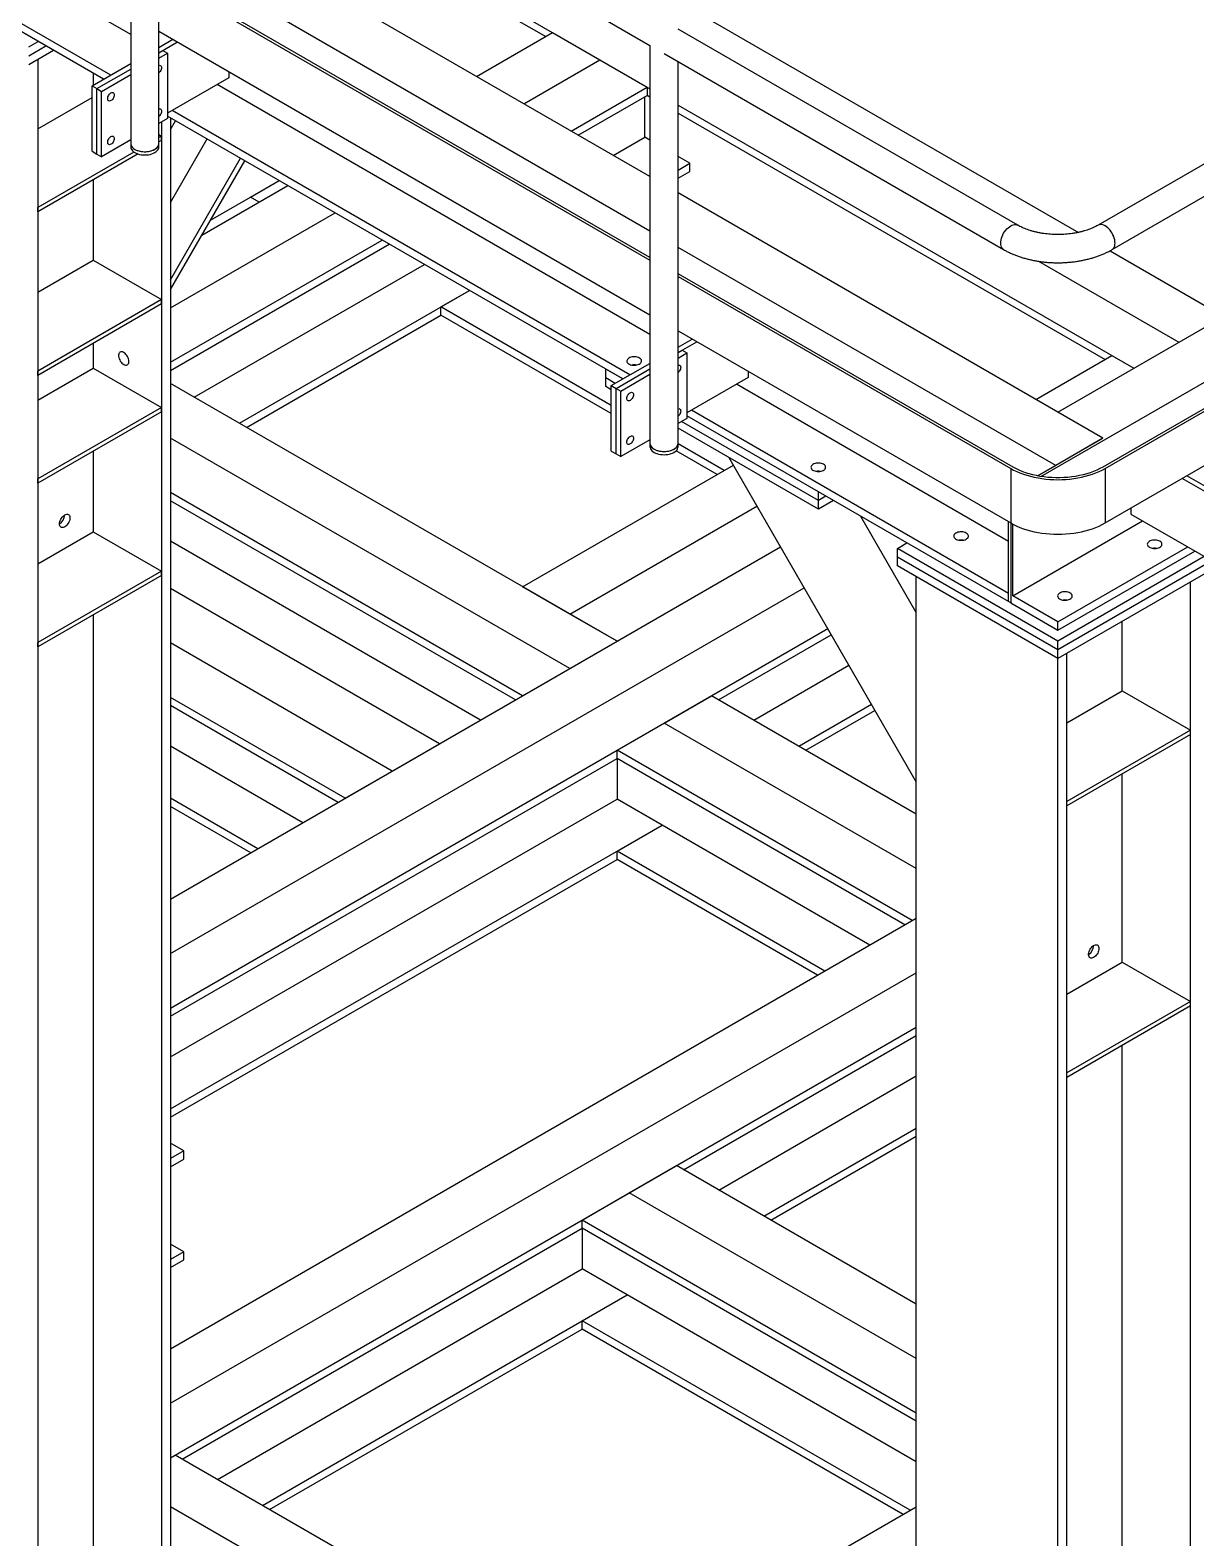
# Model space of a CAD drawing. Header units: millimetres. Extents: x 0 to 16187, y -20471 to 6290.
# Drawn here: x 3406.7 to 3476.6, y 2012.8 to 2103.1 of the extents above; entities that cross this region are included whole.
import ezdxf

# ---------------------------------------------------------------- set-up
doc = ezdxf.new("R2010")
doc.units = ezdxf.units.MM

msp = doc.modelspace()

# ---------------------------------------------------------------- linework, layer by layer
at = {"color": 7, "linetype": 'Continuous', "lineweight": 25}
for p, q in [((3412.75834, 2120.19737), (3412.75834, 2096.35177)), ((3413.60241, 2119.7101), (3443.87104, 2102.2364)), ((3414.44634, 2096.35177), (3414.44634, 2119.22291)), ((3412.75834, 2102.88029), (3386.82734, 2117.84993)), ((3411.13705, 2100.20763), (3383.85761, 2115.95572)), ((3411.56139, 2100.45259), (3384.1262, 2116.29059)), ((3443.87104, 2094.3743), (3414.44634, 2111.36081)), ((3427.32548, 2108.70993), (3437.62976, 2102.7614)), ((3427.53056, 2109.06514), (3443.87104, 2099.63198)), ((3443.87104, 2091.10866), (3414.44634, 2108.09518)), ((3443.87104, 2089.52884), (3414.44634, 2106.51536)), ((3414.44634, 2106.35208), (3443.87104, 2089.36556)), ((3445.55904, 2104.87528), (3469.5447, 2091.02866)), ((3465.90897, 2091.46325), (3445.55904, 2103.21102)), ((3406.65572, 2102.14152), (3407.22141, 2102.46809)), ((3414.44634, 2103.08591), (3443.87104, 2086.0994)), ((3414.44634, 2102.11804), (3415.28463, 2102.60198)), ((3414.44634, 2101.79148), (3415.56747, 2102.4387)), ((3433.48617, 2100.36935), (3438.03995, 2102.9982)), ((3438.03995, 2102.9982), (3440.86838, 2101.36538)), ((3443.87104, 2102.2364), (3443.87104, 2078.39079)), ((3406.65572, 2101.61894), (3407.67403, 2102.20679)), ((3406.65572, 2101.09635), (3408.12665, 2101.9455)), ((3407.19312, 2101.40659), (3407.19312, 1990.22628)), ((3414.44634, 2101.79148), (3414.68747, 2101.93068)), ((3414.44634, 2101.46491), (3414.97031, 2101.7674)), ((3414.68747, 2101.93068), (3414.97031, 2101.7674)), ((3414.97031, 2101.7674), (3414.97031, 2097.848)), ((3436.31459, 2098.73654), (3440.86838, 2101.36538)), ((3440.86838, 2101.36538), (3443.6968, 2099.73257)), ((3444.71511, 2101.74913), (3465.06504, 2090.00136)), ((3410.44483, 2099.80802), (3412.75834, 2101.14358)), ((3410.51653, 2100.56586), (3410.51653, 2099.84941)), ((3410.72767, 2099.64473), (3412.75834, 2100.81702)), ((3411.01051, 2099.48145), (3412.75834, 2100.49045)), ((3418.64726, 2100.66077), (3418.64726, 2100.29722)), ((3445.55904, 2078.39079), (3445.55904, 2101.26193)), ((3410.44483, 2095.88862), (3410.44483, 2099.80802)), ((3410.44483, 2099.80802), (3410.72767, 2099.64473)), ((3410.72767, 2095.72534), (3410.72767, 2099.64473)), ((3410.72767, 2099.64473), (3411.01051, 2099.48145)), ((3418.64726, 2100.29722), (3414.97031, 2098.17456)), ((3443.87104, 2084.91931), (3417.94004, 2099.88895)), ((3439.14302, 2097.10372), (3443.6968, 2099.73257)), ((3443.6968, 2099.73257), (3443.6968, 2099.24264)), ((3407.19312, 2097.24135), (3410.44483, 2099.11852)), ((3411.01051, 2095.56206), (3411.01051, 2099.48145)), ((3439.56735, 2096.85876), (3443.6968, 2099.24264)), ((3443.56104, 2096.73047), (3443.56104, 2099.16427)), ((3443.6968, 2099.25897), (3443.87104, 2099.15839)), ((3445.55904, 2098.65752), (3472.86922, 2082.89169)), ((3414.97031, 2097.848), (3414.44634, 2097.54552)), ((3442.24975, 2082.24665), (3414.97031, 2097.99474)), ((3415.141, 2097.8962), (3415.141, 1994.8145)), ((3415.141, 2097.76771), (3415.19664, 2097.86408)), ((3415.141, 2097.19033), (3415.44666, 2097.71975)), ((3442.67409, 2082.49162), (3415.23889, 2098.32961)), ((3445.55904, 2098.18393), (3471.14662, 2083.41253)), ((3414.44634, 2096.89128), (3414.6036, 2096.80049)), ((3414.6036, 2097.6363), (3414.6036, 1994.50426)), ((3412.75834, 2096.57106), (3411.01051, 2095.56206)), ((3412.75834, 2096.35177), (3412.75834, 2096.1558)), ((3414.6036, 2096.80049), (3414.44634, 2096.70971)), ((3414.6036, 2096.5392), (3414.44634, 2096.44841)), ((3414.44634, 2096.1558), (3414.44634, 2096.35177)), ((3414.6036, 2096.5392), (3414.6036, 2096.80049)), ((3415.141, 2092.82075), (3417.3388, 2096.62744)), ((3441.67531, 2095.64186), (3443.56104, 2096.73047)), ((3443.87104, 2096.55151), (3443.56104, 2096.73047)), ((3478.95867, 2096.21824), (3470.7219, 2091.46325)), ((3412.95059, 2095.84623), (3407.19312, 2092.52252)), ((3413.1984, 2095.72799), (3407.19312, 2092.26122)), ((3410.44483, 2095.88862), (3410.72767, 2095.72534)), ((3410.72767, 2095.72534), (3411.01051, 2095.56206)), ((3415.141, 2088.18318), (3419.34698, 2095.46814)), ((3415.141, 2087.6058), (3419.597, 2095.32381)), ((3446.26219, 2095.17113), (3445.55904, 2095.57705)), ((3445.55904, 2094.76521), (3446.26219, 2095.17113)), ((3446.26219, 2094.6812), (3446.26219, 2095.17113)), ((3410.51653, 2094.17978), (3410.51653, 2089.36142)), ((3419.93519, 2093.1497), (3421.64913, 2094.13914)), ((3445.55904, 2094.27528), (3446.26219, 2094.6812)), ((3471.56583, 2090.00136), (3479.8026, 2094.75635)), ((3417.02288, 2090.8653), (3422.17154, 2093.83756)), ((3471.01658, 2078.70351), (3445.55904, 2093.39983)), ((3407.19312, 2092.26122), (3407.19312, 2092.52252)), ((3417.5452, 2091.76999), (3419.93519, 2093.1497)), ((3420.4576, 2092.84812), (3419.93519, 2093.1497)), ((3415.141, 2086.51329), (3424.99997, 2092.20474)), ((3415.141, 2083.24765), (3427.82839, 2090.57193)), ((3415.141, 2082.75773), (3428.25273, 2090.32696)), ((3468.18815, 2077.07069), (3445.55904, 2090.1342)), ((3471.44171, 2089.93354), (3478.25454, 2086.00057)), ((3407.19312, 2087.44286), (3410.51653, 2089.36142)), ((3410.51653, 2089.36142), (3414.6036, 2087.002)), ((3416.57021, 2081.14899), (3430.36069, 2089.11007)), ((3467.15339, 2089.30025), (3475.56188, 2084.44613)), ((3465.62843, 2076.96857), (3445.55904, 2088.55438)), ((3445.55904, 2088.3911), (3465.48701, 2076.88693)), ((3414.6036, 2087.002), (3407.19312, 2082.72403)), ((3414.6036, 2086.74071), (3414.6036, 2087.002)), ((3419.27136, 2079.58965), (3433.06183, 2087.55073)), ((3431.34789, 2086.56129), (3433.06183, 2087.55073)), ((3414.6036, 2086.74071), (3407.19312, 2082.46273)), ((3419.69569, 2079.34469), (3431.34789, 2086.07136)), ((3441.55752, 2080.66739), (3431.34789, 2086.56129)), ((3431.34789, 2086.07136), (3431.34789, 2086.56129)), ((3441.55752, 2080.17747), (3431.34789, 2086.07136)), ((3468.31543, 2080.26285), (3478.95867, 2086.40705)), ((3445.55904, 2085.12493), (3465.48701, 2073.62076)), ((3410.51653, 2084.38129), (3410.51653, 2082.89442)), ((3445.55904, 2084.15706), (3446.39733, 2084.641)), ((3445.55904, 2083.8305), (3446.68017, 2084.47772)), ((3445.55904, 2083.8305), (3445.80016, 2083.9697)), ((3445.55904, 2083.50394), (3446.08301, 2083.80642)), ((3445.80016, 2083.9697), (3446.08301, 2083.80642)), ((3446.08301, 2083.80642), (3446.08301, 2079.88702)), ((3467.00303, 2081.02048), (3471.55681, 2083.64933)), ((3471.55681, 2083.64933), (3472.86922, 2082.89169)), ((3407.19312, 2080.97586), (3410.51653, 2082.89442)), ((3407.19312, 2082.46273), (3407.19312, 2082.72403)), ((3410.51653, 2082.89442), (3414.6036, 2080.535)), ((3442.24975, 2082.24665), (3441.23324, 2082.83347)), ((3441.23324, 2082.31088), (3441.23324, 2082.83347)), ((3441.55752, 2081.84704), (3443.87104, 2083.1826)), ((3441.84037, 2081.68376), (3443.87104, 2082.85604)), ((3442.12321, 2081.52047), (3443.87104, 2082.52947)), ((3449.75996, 2082.69979), (3449.75996, 2082.33625)), ((3467.29296, 2076.40695), (3478.95867, 2083.14142)), ((3441.89792, 2066.52761), (3415.141, 2081.97406)), ((3441.79713, 2081.98536), (3441.23324, 2082.31088)), ((3441.23324, 2081.7883), (3441.23324, 2082.31088)), ((3441.55752, 2081.6011), (3441.23324, 2081.7883)), ((3441.55752, 2081.84704), (3441.84037, 2081.68376)), ((3441.55752, 2077.92764), (3441.55752, 2081.84704)), ((3441.84037, 2081.68376), (3442.12321, 2081.52047)), ((3441.84037, 2077.76436), (3441.84037, 2081.68376)), ((3442.12321, 2077.60108), (3442.12321, 2081.52047)), ((3449.75996, 2082.33625), (3446.08301, 2080.21358)), ((3465.35973, 2072.51415), (3449.05274, 2081.92798)), ((3478.95867, 2081.5616), (3471.00244, 2076.96857)), ((3471.14386, 2076.88693), (3478.95867, 2081.39832)), ((3414.6036, 2080.535), (3407.19312, 2076.25702)), ((3414.6036, 2080.27371), (3407.19312, 2075.99573)), ((3414.6036, 2080.27371), (3414.6036, 2080.535)), ((3446.08301, 2079.88702), (3445.55904, 2079.58454)), ((3453.96117, 2074.96321), (3445.75748, 2079.6991)), ((3453.96117, 2075.4858), (3446.08301, 2080.03376)), ((3465.35973, 2068.90555), (3446.08301, 2080.03376)), ((3465.35973, 2069.39547), (3446.35159, 2080.36864)), ((3471.01658, 2078.70351), (3468.31543, 2080.26285)), ((3453.96117, 2074.44063), (3445.55904, 2079.29107)), ((3410.51653, 2077.91429), (3410.51653, 2073.09593)), ((3439.0695, 2064.8948), (3415.141, 2078.70842)), ((3441.55752, 2077.92764), (3441.84037, 2077.76436)), ((3443.87104, 2078.61008), (3442.12321, 2077.60108)), ((3443.87104, 2078.39079), (3443.87104, 2078.19482)), ((3447.89327, 2076.51992), (3445.43401, 2077.93962)), ((3445.55904, 2078.19482), (3445.55904, 2078.39079)), ((3448.3176, 2076.76488), (3445.55904, 2078.35737)), ((3467.09841, 2076.4416), (3471.01658, 2078.70351)), ((3471.01658, 2078.70351), (3468.18815, 2077.07069)), ((3471.14386, 2073.62076), (3478.95867, 2078.13215)), ((3436.24107, 2069.79325), (3448.87063, 2077.08414)), ((3441.84037, 2077.76436), (3442.12321, 2077.60108)), ((3459.83015, 2058.10169), (3448.615, 2077.5269)), ((3467.09841, 2076.4416), (3468.18815, 2077.07069)), ((3407.19312, 2075.99573), (3407.19312, 2076.25702)), ((3465.48701, 2076.88693), (3465.48701, 2073.62076)), ((3471.14386, 2076.88693), (3471.14386, 2073.62076)), ((3480.60495, 2073.49461), (3475.76514, 2076.28857)), ((3480.88779, 2073.65789), (3476.04799, 2076.45185)), ((3436.24107, 2063.26198), (3415.141, 2075.44279)), ((3453.96117, 2074.96321), (3453.96117, 2075.4858)), ((3454.41379, 2075.2245), (3453.96117, 2074.96321)), ((3435.81674, 2063.01702), (3415.141, 2074.95287)), ((3439.0695, 2068.16043), (3450.28473, 2074.63485)), ((3454.86641, 2074.96321), (3453.96117, 2074.44063)), ((3453.96117, 2074.44063), (3453.96117, 2074.96321)), ((3472.68535, 2074.51065), (3472.68535, 2074.1471)), ((3459.83015, 2068.2636), (3456.5099, 2074.01444)), ((3465.35973, 2068.90555), (3465.35973, 2073.69424)), ((3465.48701, 2073.62076), (3465.48701, 2068.83207)), ((3465.61429, 2069.24852), (3473.39258, 2073.73883)), ((3465.61429, 2069.24852), (3465.61429, 2073.55045)), ((3472.68535, 2074.1471), (3480.60495, 2069.57522)), ((3407.19312, 2071.17737), (3410.51653, 2073.09593)), ((3410.51653, 2073.09593), (3414.6036, 2070.73651)), ((3433.70878, 2061.80012), (3415.141, 2072.51907)), ((3458.69878, 2072.0977), (3459.26447, 2072.42427)), ((3415.141, 2051.08117), (3451.69883, 2072.18556)), ((3441.89792, 2066.52761), (3451.69883, 2072.18556)), ((3458.69878, 2071.57512), (3458.69878, 2072.0977)), ((3468.31543, 2066.54613), (3458.69878, 2072.0977)), ((3468.31543, 2066.02354), (3458.69878, 2071.57512)), ((3458.69878, 2071.05253), (3458.69878, 2071.57512)), ((3468.31543, 2067.68918), (3476.09372, 2072.17949)), ((3468.31543, 2067.19926), (3476.51806, 2071.93453)), ((3477.08374, 2071.60797), (3468.31543, 2066.54613)), ((3414.6036, 2070.73651), (3407.19312, 2066.45853)), ((3414.6036, 2070.47522), (3414.6036, 2070.73651)), ((3468.31543, 2065.50096), (3458.69878, 2071.05253)), ((3477.53636, 2071.34667), (3468.31543, 2066.02354)), ((3477.93209, 2071.05253), (3468.31543, 2065.50096)), ((3414.6036, 2070.47522), (3407.19312, 2066.19724)), ((3415.141, 2047.81554), (3453.11293, 2069.73626)), ((3439.0695, 2068.16043), (3436.24107, 2069.79325)), ((3459.83015, 1959.2191), (3459.83015, 2070.39941)), ((3476.26331, 1959.44114), (3476.26331, 2070.08917)), ((3431.26304, 2060.38823), (3415.141, 2069.69528)), ((3465.35973, 2068.90555), (3465.35973, 2069.39547)), ((3465.48701, 2068.83207), (3465.35973, 2068.90555)), ((3465.48701, 2068.83207), (3468.31543, 2067.19926)), ((3468.31543, 2067.68918), (3465.61429, 2069.24852)), ((3410.51653, 2068.1158), (3410.51653, 1996.86368)), ((3441.89792, 2066.52761), (3439.0695, 2068.16043)), ((3415.141, 2044.54991), (3454.52702, 2067.28697)), ((3468.31543, 2067.19926), (3468.31543, 2067.68918)), ((3472.17624, 2063.56452), (3472.17624, 2067.72975)), ((3407.19312, 2066.19724), (3407.19312, 2066.45853)), ((3428.43461, 2058.75541), (3415.141, 2066.42965)), ((3439.0695, 2064.8948), (3441.89792, 2066.52761)), ((3447.97911, 2063.01702), (3454.73917, 2066.91952)), ((3468.31543, 2066.02354), (3468.31543, 2066.54613)), ((3468.31543, 2065.50096), (3468.31543, 2066.02354)), ((3468.31543, 1954.32065), (3468.31543, 2065.50096)), ((3468.85283, 1954.63089), (3468.85283, 2065.81119)), ((3436.24107, 2063.26198), (3439.0695, 2064.8948)), ((3450.08707, 2061.80012), (3455.79307, 2065.09412)), ((3468.85283, 2061.64596), (3472.17624, 2063.56452)), ((3472.17624, 2063.56452), (3476.26331, 2061.2051)), ((3425.60618, 2057.12259), (3415.141, 2063.16401)), ((3425.18185, 2056.87763), (3415.141, 2062.67409)), ((3444.72635, 2061.62917), (3447.55478, 2063.26198)), ((3459.83015, 2056.17556), (3447.55478, 2063.26198)), ((3452.78822, 2060.24078), (3457.14353, 2062.75505)), ((3441.89792, 2059.99635), (3444.72635, 2061.62917)), ((3459.83015, 2052.90993), (3444.72635, 2061.62917)), ((3453.21255, 2059.99582), (3457.35568, 2062.3876)), ((3476.26331, 2061.2051), (3468.85283, 2056.92712)), ((3476.26331, 2060.94381), (3468.85283, 2056.66583)), ((3476.26331, 2060.94381), (3476.26331, 2061.2051)), ((3423.07389, 2055.66073), (3415.141, 2060.24029)), ((3428.43461, 2058.75541), (3431.26304, 2060.38823)), ((3459.57559, 2049.79125), (3441.89792, 2059.99635)), ((3441.89792, 2059.50643), (3441.89792, 2059.99635)), ((3415.141, 2044.05998), (3441.89792, 2059.50643)), ((3459.15126, 2049.54629), (3441.89792, 2059.50643)), ((3441.89792, 2059.50643), (3441.89792, 2057.07263)), ((3425.60618, 2057.12259), (3428.43461, 2058.75541)), ((3472.17624, 2047.29903), (3472.17624, 2058.58439)), ((3420.37274, 2054.10139), (3415.141, 2057.12161)), ((3415.141, 2041.62619), (3441.89792, 2057.07263)), ((3444.59907, 2055.51329), (3441.89792, 2057.07263)), ((3419.94841, 2053.85643), (3415.141, 2056.63169)), ((3468.85283, 2056.66583), (3468.85283, 2056.92712)), ((3415.141, 2038.50751), (3444.59907, 2055.51329)), ((3441.89792, 2053.95395), (3444.59907, 2055.51329)), ((3457.0433, 2048.32939), (3444.59907, 2055.51329)), ((3415.141, 2038.01758), (3441.89792, 2053.46402)), ((3454.34215, 2046.77005), (3441.89792, 2053.95395)), ((3441.89792, 2053.46402), (3441.89792, 2053.95395)), ((3453.91782, 2046.52509), (3441.89792, 2053.46402)), ((3415.141, 2024.13971), (3459.83015, 2049.9382)), ((3459.57559, 2049.79125), (3459.83015, 2049.9382)), ((3468.85283, 2045.38047), (3472.17624, 2047.29903)), ((3472.17624, 2047.29903), (3476.26331, 2044.93961)), ((3415.141, 2020.87407), (3459.83015, 2046.67257)), ((3476.26331, 2044.93961), (3468.85283, 2040.66163)), ((3476.26331, 2044.67831), (3468.85283, 2040.40034)), ((3476.26331, 2044.67831), (3476.26331, 2044.93961)), ((3415.141, 2017.60844), (3459.83015, 2043.40694)), ((3445.88608, 2034.86727), (3459.83015, 2042.91701)), ((3472.17624, 1961.26829), (3472.17624, 2042.31889)), ((3447.99404, 2033.65037), (3459.83015, 2040.48321)), ((3468.85283, 2040.40034), (3468.85283, 2040.66163)), ((3450.69518, 2032.09103), (3459.83015, 2037.36453)), ((3415.93296, 2035.99395), (3415.141, 2036.45114)), ((3451.11952, 2031.84607), (3459.83015, 2036.87461)), ((3415.93296, 2035.99395), (3415.141, 2035.53676)), ((3415.141, 2035.04684), (3415.93296, 2035.50403)), ((3415.93296, 2035.50403), (3415.93296, 2035.99395)), ((3442.63332, 2033.47941), (3445.46174, 2035.11223)), ((3459.83015, 2026.81752), (3445.46174, 2035.11223)), ((3439.80489, 2031.8466), (3442.63332, 2033.47941)), ((3459.83015, 2023.55189), (3442.63332, 2033.47941)), ((3459.83015, 2020.28626), (3439.80489, 2031.8466)), ((3439.80489, 2031.35667), (3439.80489, 2031.8466)), ((3415.84818, 2017.52676), (3439.80489, 2031.35667)), ((3459.83015, 2019.79633), (3439.80489, 2031.35667)), ((3439.80489, 2031.35667), (3439.80489, 2028.92288)), ((3415.93296, 2029.95155), (3415.141, 2030.40874)), ((3415.93296, 2029.95155), (3415.141, 2029.49436)), ((3415.141, 2029.00444), (3415.93296, 2029.46162)), ((3415.93296, 2029.46162), (3415.93296, 2029.95155)), ((3417.95614, 2016.30986), (3439.80489, 2028.92288)), ((3442.50604, 2027.36354), (3439.80489, 2028.92288)), ((3420.65729, 2014.75052), (3442.50604, 2027.36354)), ((3439.80489, 2025.8042), (3442.50604, 2027.36354)), ((3459.83015, 2017.36254), (3442.50604, 2027.36354)), ((3439.80489, 2025.31427), (3439.80489, 2025.8042)), ((3459.46161, 2014.45661), (3439.80489, 2025.8042)), ((3421.08162, 2014.50556), (3439.80489, 2025.31427)), ((3459.03727, 2014.21165), (3439.80489, 2025.31427)), ((3415.141, 2017.60844), (3415.42385, 2017.77172)), ((3440.31401, 2003.40294), (3415.42385, 2017.77172)), ((3437.48558, 2001.77012), (3415.141, 2014.66937)), ((3416.28369, 1989.53053), (3459.83015, 2014.66937))]:
    msp.add_line(p, q, dxfattribs=at)
at = {"color": 7, "linetype": 'Continuous', "lineweight": 25, "flags": 128}
for points in [[(3414.44634, 2101.03518), (3414.44868, 2101.03593), (3414.49053, 2101.04318), (3414.52807, 2101.03761), (3414.55942, 2101.01951), (3414.58301, 2100.98978), (3414.59765, 2100.94991), (3414.60261, 2100.9019), (3414.59765, 2100.84816), (3414.58301, 2100.79138), (3414.55942, 2100.73441), (3414.52807, 2100.68011), (3414.49053, 2100.6312), (3414.44868, 2100.59013), (3414.44634, 2100.58818)], [(3411.37821, 2099.04049), (3411.38317, 2099.09423), (3411.39781, 2099.151), (3411.4214, 2099.20797), (3411.45275, 2099.26227), (3411.49029, 2099.31118), (3411.53214, 2099.35225), (3411.5762, 2099.38341), (3411.62025, 2099.40312), (3411.6621, 2099.41036), (3411.69964, 2099.4048), (3411.73099, 2099.38669), (3411.75458, 2099.35696), (3411.76922, 2099.31709), (3411.77419, 2099.26908), (3411.76922, 2099.21534), (3411.75458, 2099.15856), (3411.73099, 2099.1016), (3411.69964, 2099.0473), (3411.6621, 2098.99839), (3411.62025, 2098.95732), (3411.5762, 2098.92615), (3411.53214, 2098.90645), (3411.49029, 2098.8992), (3411.45275, 2098.90477), (3411.4214, 2098.92287), (3411.39781, 2098.95261), (3411.38317, 2098.99248), (3411.37821, 2099.04049)], [(3414.44634, 2098.42225), (3414.44868, 2098.423), (3414.49053, 2098.43025), (3414.52807, 2098.42468), (3414.55942, 2098.40658), (3414.58301, 2098.37685), (3414.59765, 2098.33698), (3414.60261, 2098.28897), (3414.59765, 2098.23523), (3414.58301, 2098.17845), (3414.55942, 2098.12148), (3414.52807, 2098.06718), (3414.49053, 2098.01827), (3414.44868, 2097.9772), (3414.44634, 2097.97525)], [(3411.37821, 2096.42756), (3411.38317, 2096.4813), (3411.39781, 2096.53807), (3411.4214, 2096.59504), (3411.45275, 2096.64934), (3411.49029, 2096.69825), (3411.53214, 2096.73932), (3411.5762, 2096.77048), (3411.62025, 2096.79019), (3411.6621, 2096.79743), (3411.69964, 2096.79187), (3411.73099, 2096.77376), (3411.75458, 2096.74403), (3411.76922, 2096.70416), (3411.77419, 2096.65615), (3411.76922, 2096.60241), (3411.75458, 2096.54563), (3411.73099, 2096.48866), (3411.69964, 2096.43436), (3411.6621, 2096.38545), (3411.62025, 2096.34439), (3411.5762, 2096.31322), (3411.53214, 2096.29352), (3411.49029, 2096.28627), (3411.45275, 2096.29184), (3411.4214, 2096.30994), (3411.39781, 2096.33968), (3411.38317, 2096.37955), (3411.37821, 2096.42756)], [(3412.75834, 2096.35177), (3412.76556, 2096.28817), (3412.7871, 2096.22566), (3412.82259, 2096.16531), (3412.87141, 2096.10815), (3412.93275, 2096.05516), (3413.00554, 2096.00724)], [(3412.75834, 2096.35177), (3412.76076, 2096.31488), (3412.7763, 2096.25178), (3412.80598, 2096.19039), (3412.84928, 2096.13177), (3412.90546, 2096.0769), (3412.97357, 2096.02674), (3413.05244, 2095.98215), (3413.14072, 2095.94387), (3413.23689, 2095.91258), (3413.33932, 2095.8888), (3413.44625, 2095.87294), (3413.55585, 2095.86528), (3413.66624, 2095.86594), (3413.77555, 2095.87491), (3413.88188, 2095.89204), (3413.98344, 2095.91704), (3414.07847, 2095.94947), (3414.16536, 2095.98879), (3414.24261, 2096.03432), (3414.30891, 2096.08528), (3414.36312, 2096.1408), (3414.40431, 2096.19993), (3414.43178, 2096.26166), (3414.44506, 2096.32493), (3414.44634, 2096.35177)], [(3412.75834, 2096.1558), (3412.76556, 2096.0922), (3412.7871, 2096.02969), (3412.82259, 2095.96934), (3412.87141, 2095.91218), (3412.93275, 2095.85919), (3413.00554, 2095.81127)], [(3413.00554, 2096.00724), (3413.08854, 2095.96522), (3413.18034, 2095.92981), (3413.27935, 2095.90163), (3413.3839, 2095.88114), (3413.49218, 2095.86871), (3413.60234, 2095.86454), (3413.7125, 2095.86871), (3413.82078, 2095.88114), (3413.92532, 2095.90163), (3414.02434, 2095.92981), (3414.11613, 2095.96522), (3414.19914, 2096.00724), (3414.27193, 2096.05516), (3414.33326, 2096.10815), (3414.38209, 2096.16531), (3414.41758, 2096.22566), (3414.43912, 2096.28817), (3414.44634, 2096.35177)], [(3413.00554, 2095.81127), (3413.08854, 2095.76925), (3413.18034, 2095.73384), (3413.27935, 2095.70566), (3413.3839, 2095.68517), (3413.49218, 2095.67274), (3413.60234, 2095.66857), (3413.7125, 2095.67274), (3413.82078, 2095.68517), (3413.92532, 2095.70566), (3414.02434, 2095.73384), (3414.11613, 2095.76925), (3414.19914, 2095.81127), (3414.27193, 2095.85919), (3414.33326, 2095.91218), (3414.38209, 2095.96934), (3414.41758, 2096.02969), (3414.43912, 2096.0922), (3414.44634, 2096.1558)], [(3465.0651, 2090.00132), (3465.06501, 2090.00138), (3465.01353, 2090.03944), (3464.97016, 2090.08936), (3464.93564, 2090.15027), (3464.91054, 2090.22115), (3464.89531, 2090.30077), (3464.89021, 2090.38778), (3464.89531, 2090.48068), (3464.91054, 2090.57789), (3464.93564, 2090.67774), (3464.97016, 2090.77852), (3465.01353, 2090.87851), (3465.06501, 2090.976), (3465.1237, 2091.06932), (3465.18861, 2091.15687), (3465.25862, 2091.23716), (3465.33254, 2091.30881), (3465.40911, 2091.3706), (3465.48701, 2091.42146)], [(3465.48701, 2091.42146), (3465.5649, 2091.46054), (3465.64147, 2091.48715), (3465.71539, 2091.50085), (3465.78541, 2091.5014), (3465.85031, 2091.48878), (3465.90861, 2091.46346)], [(3471.14386, 2091.42146), (3471.06596, 2091.46054), (3470.9894, 2091.48715), (3470.91548, 2091.50085), (3470.84546, 2091.5014), (3470.78055, 2091.48878), (3470.72192, 2091.46326)], [(3471.56576, 2090.00132), (3471.56586, 2090.00138), (3471.61733, 2090.03944), (3471.6607, 2090.08936), (3471.69523, 2090.15027), (3471.72032, 2090.22115), (3471.73555, 2090.30077), (3471.74066, 2090.38778), (3471.73555, 2090.48068), (3471.72032, 2090.57789), (3471.69523, 2090.67774), (3471.6607, 2090.77852), (3471.61733, 2090.87851), (3471.56586, 2090.976), (3471.50717, 2091.06932), (3471.44226, 2091.15687), (3471.37225, 2091.23716), (3471.29832, 2091.30881), (3471.22176, 2091.3706), (3471.14386, 2091.42146)], [(3412.34086, 2083.11506), (3412.39641, 2083.08876), (3412.45018, 2083.07486), (3412.50044, 2083.07379), (3412.54556, 2083.0856), (3412.58411, 2083.1099), (3412.61484, 2083.14592), (3412.63676, 2083.19249), (3412.64917, 2083.24812), (3412.65167, 2083.31103), (3412.64419, 2083.37918), (3412.62695, 2083.45038), (3412.60052, 2083.52236), (3412.56574, 2083.5928), (3412.52374, 2083.65943), (3412.47585, 2083.7201), (3412.42363, 2083.77288), (3412.36875, 2083.81607), (3412.31297, 2083.84827), (3412.25809, 2083.86845), (3412.20587, 2083.87596), (3412.15799, 2083.87057), (3412.11598, 2083.85244), (3412.0812, 2083.82216), (3412.05477, 2083.7807), (3412.03753, 2083.72939), (3412.03005, 2083.66988), (3412.03255, 2083.60409), (3412.04496, 2083.53413), (3412.06688, 2083.46225), (3412.09761, 2083.39075), (3412.13616, 2083.32195), (3412.18128, 2083.25804), (3412.23154, 2083.20108), (3412.28531, 2083.1529), (3412.34086, 2083.11506)], [(3443.24143, 2083.50301), (3443.18087, 2083.53219), (3443.11227, 2083.55466), (3443.03781, 2083.5697), (3442.9599, 2083.57683), (3442.88104, 2083.5758), (3442.80376, 2083.56667), (3442.73054, 2083.54972), (3442.66375, 2083.52549), (3442.60553, 2083.49477), (3442.55774, 2083.45853), (3442.52193, 2083.41796), (3442.49924, 2083.37435), (3442.49041, 2083.32909), (3442.49572, 2083.28366), (3442.51499, 2083.2395), (3442.54761, 2083.19804), (3442.59254, 2083.16061), (3442.64832, 2083.12841), (3442.71316, 2083.10248), (3442.78498, 2083.08364), (3442.86147, 2083.07252), (3442.94017, 2083.06945), (3443.01856, 2083.07455), (3443.09411, 2083.08765), (3443.16439, 2083.10832), (3443.22716, 2083.13591), (3443.28038, 2083.16952), (3443.32234, 2083.20808), (3443.35171, 2083.25034), (3443.36753, 2083.29496), (3443.3693, 2083.34048), (3443.35696, 2083.38546), (3443.33091, 2083.42844), (3443.29198, 2083.46805), (3443.24143, 2083.50301)], [(3445.55904, 2083.0742), (3445.56138, 2083.07495), (3445.60323, 2083.0822), (3445.64077, 2083.07664), (3445.67212, 2083.05853), (3445.6957, 2083.0288), (3445.71035, 2082.98893), (3445.71531, 2082.94092), (3445.71035, 2082.88718), (3445.6957, 2082.8304), (3445.67212, 2082.77343), (3445.64077, 2082.71913), (3445.60323, 2082.67022), (3445.56138, 2082.62916), (3445.55904, 2082.6272)], [(3442.4909, 2081.07951), (3442.49587, 2081.13325), (3442.51051, 2081.19003), (3442.5341, 2081.24699), (3442.56545, 2081.30129), (3442.60299, 2081.3502), (3442.64484, 2081.39127), (3442.68889, 2081.42244), (3442.73295, 2081.44214), (3442.7748, 2081.44939), (3442.81234, 2081.44382), (3442.84369, 2081.42572), (3442.86728, 2081.39598), (3442.88192, 2081.35611), (3442.88688, 2081.3081), (3442.88192, 2081.25436), (3442.86728, 2081.19758), (3442.84369, 2081.14062), (3442.81234, 2081.08632), (3442.7748, 2081.03741), (3442.73295, 2080.99634), (3442.68889, 2080.96517), (3442.64484, 2080.94547), (3442.60299, 2080.93822), (3442.56545, 2080.94379), (3442.5341, 2080.96189), (3442.51051, 2080.99163), (3442.49587, 2081.0315), (3442.4909, 2081.07951)], [(3445.55904, 2080.46127), (3445.56138, 2080.46202), (3445.60323, 2080.46927), (3445.64077, 2080.4637), (3445.67212, 2080.4456), (3445.6957, 2080.41587), (3445.71035, 2080.376), (3445.71531, 2080.32799), (3445.71035, 2080.27425), (3445.6957, 2080.21747), (3445.67212, 2080.1605), (3445.64077, 2080.1062), (3445.60323, 2080.05729), (3445.56138, 2080.01622), (3445.55904, 2080.01427)], [(3442.4909, 2078.46658), (3442.49587, 2078.52032), (3442.51051, 2078.5771), (3442.5341, 2078.63406), (3442.56545, 2078.68836), (3442.60299, 2078.73727), (3442.64484, 2078.77834), (3442.68889, 2078.80951), (3442.73295, 2078.82921), (3442.7748, 2078.83646), (3442.81234, 2078.83089), (3442.84369, 2078.81278), (3442.86728, 2078.78305), (3442.88192, 2078.74318), (3442.88688, 2078.69517), (3442.88192, 2078.64143), (3442.86728, 2078.58465), (3442.84369, 2078.52769), (3442.81234, 2078.47339), (3442.7748, 2078.42448), (3442.73295, 2078.38341), (3442.68889, 2078.35224), (3442.64484, 2078.33254), (3442.60299, 2078.32529), (3442.56545, 2078.33086), (3442.5341, 2078.34896), (3442.51051, 2078.3787), (3442.49587, 2078.41857), (3442.4909, 2078.46658)], [(3443.87104, 2078.39079), (3443.87826, 2078.32719), (3443.8998, 2078.26469), (3443.93528, 2078.20434), (3443.98411, 2078.14717), (3444.04545, 2078.09418), (3444.11824, 2078.04627)], [(3443.87104, 2078.39079), (3443.87346, 2078.3539), (3443.889, 2078.2908), (3443.91868, 2078.22941), (3443.96198, 2078.17079), (3444.01816, 2078.11593), (3444.08627, 2078.06577), (3444.16514, 2078.02117), (3444.25342, 2077.9829), (3444.34959, 2077.9516), (3444.45202, 2077.92782), (3444.55895, 2077.91196), (3444.66855, 2077.9043), (3444.77894, 2077.90496), (3444.88824, 2077.91393), (3444.99458, 2077.93106), (3445.09614, 2077.95606), (3445.19117, 2077.98849), (3445.27806, 2078.02781), (3445.35531, 2078.07334), (3445.42161, 2078.1243), (3445.47582, 2078.17982), (3445.51701, 2078.23895), (3445.54448, 2078.30068), (3445.55776, 2078.36395), (3445.55904, 2078.39079)], [(3443.87104, 2078.19482), (3443.87826, 2078.13122), (3443.8998, 2078.06872), (3443.93528, 2078.00837), (3443.98411, 2077.9512), (3444.04545, 2077.89821), (3444.11824, 2077.8503)], [(3444.11824, 2078.04627), (3444.20124, 2078.00424), (3444.29304, 2077.96884), (3444.39205, 2077.94065), (3444.49659, 2077.92016), (3444.60487, 2077.90773), (3444.71504, 2077.90356), (3444.8252, 2077.90773), (3444.93348, 2077.92016), (3445.03802, 2077.94065), (3445.13704, 2077.96884), (3445.22883, 2078.00424), (3445.31184, 2078.04627), (3445.38463, 2078.09418), (3445.44596, 2078.14717), (3445.49479, 2078.20434), (3445.53028, 2078.26469), (3445.55182, 2078.32719), (3445.55904, 2078.39079)], [(3444.11824, 2077.8503), (3444.20124, 2077.80827), (3444.29304, 2077.77287), (3444.39205, 2077.74468), (3444.49659, 2077.72419), (3444.60487, 2077.71176), (3444.71504, 2077.70759), (3444.8252, 2077.71176), (3444.93348, 2077.72419), (3445.03802, 2077.74468), (3445.13704, 2077.77287), (3445.22883, 2077.80827), (3445.31184, 2077.8503), (3445.38463, 2077.89821), (3445.44596, 2077.9512), (3445.49479, 2078.00837), (3445.53028, 2078.06872), (3445.55182, 2078.13122), (3445.55904, 2078.19482)], [(3454.27229, 2077.13502), (3454.21174, 2077.16421), (3454.14313, 2077.18668), (3454.06868, 2077.20172), (3453.99076, 2077.20884), (3453.9119, 2077.20782), (3453.83462, 2077.19869), (3453.76141, 2077.18173), (3453.69462, 2077.15751), (3453.63639, 2077.12678), (3453.58861, 2077.09055), (3453.5528, 2077.04998), (3453.53011, 2077.00636), (3453.52128, 2076.96111), (3453.52658, 2076.91568), (3453.54586, 2076.87152), (3453.57848, 2076.83006), (3453.6234, 2076.79263), (3453.67918, 2076.76043), (3453.74402, 2076.73449), (3453.81584, 2076.71566), (3453.89233, 2076.70453), (3453.97104, 2076.70147), (3454.04943, 2076.70657), (3454.12498, 2076.71966), (3454.19526, 2076.74034), (3454.25802, 2076.76792), (3454.31124, 2076.80154), (3454.35321, 2076.8401), (3454.38258, 2076.88236), (3454.3984, 2076.92697), (3454.40017, 2076.9725), (3454.38783, 2077.01748), (3454.36178, 2077.06046), (3454.32285, 2077.10006), (3454.27229, 2077.13502)], [(3471.00244, 2076.96857), (3470.82842, 2076.87423), (3470.64448, 2076.78638), (3470.45135, 2076.70538), (3470.24979, 2076.63154), (3470.0406, 2076.56515), (3469.8246, 2076.50647), (3469.60264, 2076.45574), (3469.3756, 2076.41315), (3469.14438, 2076.37888), (3468.90988, 2076.35306), (3468.67305, 2076.33578), (3468.43479, 2076.32713), (3468.19607, 2076.32713), (3467.95782, 2076.33578), (3467.72098, 2076.35306), (3467.48649, 2076.37888), (3467.25527, 2076.41315), (3467.02823, 2076.45574), (3466.80627, 2076.50647), (3466.59027, 2076.56515), (3466.38108, 2076.63154), (3466.17952, 2076.70538), (3465.98639, 2076.78638), (3465.80245, 2076.87423), (3465.62843, 2076.96857)], [(3465.48701, 2076.88693), (3465.66294, 2076.79132), (3465.84856, 2076.70202), (3466.04317, 2076.61935), (3466.24608, 2076.54361), (3466.45654, 2076.47509), (3466.67378, 2076.41403), (3466.89701, 2076.36065), (3467.12542, 2076.31515), (3467.35817, 2076.27769), (3467.59441, 2076.24842), (3467.83329, 2076.22743), (3468.07392, 2076.2148), (3468.31543, 2076.21059), (3468.55695, 2076.2148), (3468.79758, 2076.22743), (3469.03645, 2076.24842), (3469.2727, 2076.27769), (3469.50545, 2076.31515), (3469.73385, 2076.36065), (3469.95708, 2076.41403), (3470.17433, 2076.47509), (3470.38478, 2076.54361), (3470.58769, 2076.61935), (3470.78231, 2076.70202), (3470.96792, 2076.79132), (3471.14386, 2076.88693)], [(3408.4942, 2073.56155), (3408.4992, 2073.62859), (3408.51404, 2073.69924), (3408.53824, 2073.77125), (3408.57103, 2073.84228), (3408.61134, 2073.91007), (3408.65789, 2073.97243), (3408.70918, 2074.02735), (3408.76356, 2074.07308), (3408.81929, 2074.10813), (3408.87456, 2074.1314), (3408.92761, 2074.14212), (3408.97673, 2074.13995), (3409.02034, 2074.12496), (3409.05703, 2074.09764), (3409.08564, 2074.05887), (3409.10524, 2074.00988), (3409.1152, 2073.95225), (3409.1152, 2073.88784), (3409.10524, 2073.81871), (3409.08564, 2073.7471), (3409.05703, 2073.67529), (3409.02034, 2073.6056), (3408.97673, 2073.54026), (3408.92761, 2073.48138), (3408.87456, 2073.43086), (3408.81929, 2073.3903), (3408.76356, 2073.36102), (3408.70918, 2073.34396), (3408.65789, 2073.33967), (3408.61134, 2073.34828), (3408.57103, 2073.36952), (3408.53824, 2073.4027), (3408.51404, 2073.44676), (3408.4992, 2073.50028), (3408.4942, 2073.56155)], [(3465.48701, 2073.62076), (3465.66294, 2073.52515), (3465.84856, 2073.43585), (3466.04317, 2073.35319), (3466.24608, 2073.27745), (3466.45654, 2073.20893), (3466.67378, 2073.14786), (3466.89701, 2073.09449), (3467.12542, 2073.04898), (3467.35817, 2073.01153), (3467.59441, 2072.98225), (3467.83329, 2072.96126), (3468.07392, 2072.94864), (3468.31543, 2072.94443), (3468.55695, 2072.94864), (3468.79758, 2072.96126), (3469.03645, 2072.98225), (3469.2727, 2073.01153), (3469.50545, 2073.04898), (3469.73385, 2073.09449), (3469.95708, 2073.14786), (3470.17433, 2073.20893), (3470.38478, 2073.27745), (3470.58769, 2073.35319), (3470.78231, 2073.43585), (3470.96792, 2073.52515), (3471.14386, 2073.62076)], [(3462.82829, 2073.01216), (3462.76773, 2073.04135), (3462.69912, 2073.06382), (3462.62467, 2073.07886), (3462.54676, 2073.08598), (3462.46789, 2073.08496), (3462.39061, 2073.07583), (3462.3174, 2073.05887), (3462.25061, 2073.03464), (3462.19239, 2073.00392), (3462.1446, 2072.96769), (3462.10879, 2072.92712), (3462.0861, 2072.8835), (3462.07727, 2072.83825), (3462.08258, 2072.79282), (3462.10185, 2072.74866), (3462.13447, 2072.7072), (3462.17939, 2072.66976), (3462.23517, 2072.63756), (3462.30001, 2072.61163), (3462.37184, 2072.5928), (3462.44833, 2072.58167), (3462.52703, 2072.57861), (3462.60542, 2072.58371), (3462.68097, 2072.5968), (3462.75125, 2072.61748), (3462.81401, 2072.64506), (3462.86723, 2072.67868), (3462.9092, 2072.71723), (3462.93857, 2072.7595), (3462.95439, 2072.80411), (3462.95616, 2072.84964), (3462.94382, 2072.89462), (3462.91777, 2072.9376), (3462.87884, 2072.9772), (3462.82829, 2073.01216)], [(3474.42484, 2072.52232), (3474.36428, 2072.5515), (3474.29568, 2072.57397), (3474.22122, 2072.58901), (3474.14331, 2072.59614), (3474.06444, 2072.59512), (3473.98717, 2072.58598), (3473.91395, 2072.56903), (3473.84716, 2072.5448), (3473.78894, 2072.51408), (3473.74115, 2072.47785), (3473.70534, 2072.43727), (3473.68265, 2072.39366), (3473.67382, 2072.34841), (3473.67913, 2072.30297), (3473.6984, 2072.25881), (3473.73102, 2072.21735), (3473.77595, 2072.17992), (3473.83172, 2072.14772), (3473.89657, 2072.12179), (3473.96839, 2072.10295), (3474.04488, 2072.09183), (3474.12358, 2072.08876), (3474.20197, 2072.09386), (3474.27752, 2072.10696), (3474.3478, 2072.12763), (3474.41056, 2072.15522), (3474.46378, 2072.18883), (3474.50575, 2072.22739), (3474.53512, 2072.26965), (3474.55094, 2072.31427), (3474.55271, 2072.35979), (3474.54037, 2072.40477), (3474.51432, 2072.44775), (3474.47539, 2072.48736), (3474.42484, 2072.52232)], [(3469.05082, 2069.41997), (3468.99027, 2069.44915), (3468.92166, 2069.47162), (3468.84721, 2069.48666), (3468.7693, 2069.49379), (3468.69043, 2069.49276), (3468.61315, 2069.48363), (3468.53994, 2069.46668), (3468.47315, 2069.44245), (3468.41493, 2069.41173), (3468.36714, 2069.3755), (3468.33133, 2069.33492), (3468.30864, 2069.29131), (3468.29981, 2069.24605), (3468.30511, 2069.20062), (3468.32439, 2069.15646), (3468.35701, 2069.115), (3468.40193, 2069.07757), (3468.45771, 2069.04537), (3468.52255, 2069.01944), (3468.59437, 2069.0006), (3468.67087, 2068.98948), (3468.74957, 2068.98641), (3468.82796, 2068.99151), (3468.90351, 2069.00461), (3468.97379, 2069.02528), (3469.03655, 2069.05287), (3469.08977, 2069.08648), (3469.13174, 2069.12504), (3469.16111, 2069.1673), (3469.17693, 2069.21192), (3469.1787, 2069.25744), (3469.16636, 2069.30242), (3469.14031, 2069.3454), (3469.10138, 2069.38501), (3469.05082, 2069.41997)], [(3470.77617, 2048.12386), (3470.77117, 2048.05683), (3470.75633, 2047.98617), (3470.73212, 2047.91417), (3470.69934, 2047.84313), (3470.65902, 2047.77534), (3470.61247, 2047.71299), (3470.56118, 2047.65806), (3470.5068, 2047.61234), (3470.45108, 2047.57728), (3470.39581, 2047.55402), (3470.34276, 2047.5433), (3470.29364, 2047.54546), (3470.25003, 2047.56045), (3470.21333, 2047.58777), (3470.18472, 2047.62655), (3470.16512, 2047.67554), (3470.15516, 2047.73316), (3470.15516, 2047.79757), (3470.16512, 2047.8667), (3470.18472, 2047.93832), (3470.21333, 2048.01013), (3470.25003, 2048.07982), (3470.29364, 2048.14515), (3470.34276, 2048.20403), (3470.39581, 2048.25456), (3470.45108, 2048.29511), (3470.5068, 2048.32439), (3470.56118, 2048.34145), (3470.61247, 2048.34574), (3470.65902, 2048.33713), (3470.69934, 2048.3159), (3470.73212, 2048.28271), (3470.75633, 2048.23865), (3470.77117, 2048.18513), (3470.77617, 2048.12386)]]:
    msp.add_lwpolyline(points, dxfattribs=at)
at = {"color": 7, "linetype": 'Continuous', "lineweight": 25}
for centre, radius, start, end in [((3442.9303, 2082.33763), 0.74989, 81.0727182, 98.9272818), ((3442.9303, 2082.33713), 0.75039, 81.0787149, 98.9212851), ((3453.96117, 2075.96965), 0.74989, 81.0726525, 98.9273474), ((3408.1337, 2074.12888), 0.67223, 302.4306189, 357.5747572), ((3408.13949, 2074.12554), 0.66631, 302.1643925, 357.840984), ((3462.51716, 2071.84679), 0.74989, 81.0727182, 98.9272818), ((3462.51716, 2071.84628), 0.75039, 81.0788581, 98.9211422), ((3474.11371, 2071.35644), 0.75039, 81.0787148, 98.9212852), ((3468.7397, 2068.25409), 0.75039, 81.0787148, 98.9212852), ((3469.79341, 2048.33198), 0.67223, 302.4306207, 357.5747332), ((3469.7934, 2048.33199), 0.67224, 302.4308687, 357.5691316)]:
    msp.add_arc(centre, radius, start, end, dxfattribs=at)
for points, knots in [([(3470.7219, 2091.46325), (3470.69997, 2091.45082), (3470.6361, 2091.41459), (3470.52291, 2091.35663), (3470.37965, 2091.29086), (3470.22746, 2091.22885), (3470.06705, 2091.17104), (3469.89902, 2091.11788), (3469.72407, 2091.06977), (3469.54293, 2091.02708), (3469.35638, 2090.99012), (3469.16521, 2090.95916), (3468.97027, 2090.93443), (3468.77239, 2090.91609), (3468.57245, 2090.90429), (3468.37132, 2090.89912), (3468.16989, 2090.9006), (3467.96906, 2090.90874), (3467.76972, 2090.92348), (3467.57275, 2090.94473), (3467.37904, 2090.97234), (3467.18942, 2091.00612), (3467.00474, 2091.04582), (3466.8258, 2091.09116), (3466.65339, 2091.1418), (3466.48826, 2091.19736), (3466.33104, 2091.25738), (3466.18263, 2091.32145), (3466.04049, 2091.38986), (3465.95342, 2091.43845), (3465.90897, 2091.46325)], [0, 0, 0, 0, 0.01854366, 0.05403202, 0.08964728, 0.12541241, 0.16133006, 0.19739631, 0.23360263, 0.26993731, 0.30638647, 0.34293488, 0.37956639, 0.41626436, 0.45301184, 0.48979171, 0.5265868, 0.56337862, 0.60014548, 0.63687017, 0.67353552, 0.71012449, 0.7466203, 0.78300665, 0.81926803, 0.85539026, 0.89136117, 0.92717159, 0.96281671, 1, 1, 1, 1]), ([(3465.06504, 2090.00136), (3465.09936, 2089.9819), (3465.1969, 2089.92658), (3465.36391, 2089.84096), (3465.56793, 2089.74682), (3465.77888, 2089.66012), (3465.99604, 2089.58083), (3466.21883, 2089.50909), (3466.44664, 2089.44495), (3466.67888, 2089.38847), (3466.91496, 2089.33972), (3467.15432, 2089.29871), (3467.39638, 2089.2655), (3467.64057, 2089.24009), (3467.88632, 2089.22252), (3468.13306, 2089.2128), (3468.38022, 2089.21093), (3468.62721, 2089.21692), (3468.87347, 2089.23075), (3469.11842, 2089.25242), (3469.36149, 2089.28191), (3469.60212, 2089.31919), (3469.83976, 2089.36424), (3470.07385, 2089.41702), (3470.30385, 2089.47751), (3470.52921, 2089.54566), (3470.74937, 2089.62145), (3470.96382, 2089.70479), (3471.17179, 2089.79581), (3471.37365, 2089.89389), (3471.50167, 2089.96548), (3471.56583, 2090.00136)], [0, 0, 0, 0, 0.01916921, 0.05448368, 0.08976197, 0.1250081, 0.16020302, 0.19533596, 0.23040254, 0.26540314, 0.30034155, 0.335224, 0.37005839, 0.40485371, 0.43961973, 0.4743667, 0.50910516, 0.54384589, 0.57859701, 0.61336858, 0.64817157, 0.6830168, 0.71791488, 0.75287599, 0.78790954, 0.82302373, 0.8582249, 0.89351661, 0.92889842, 0.96436429, 1, 1, 1, 1])]:
    msp.add_open_spline(points, degree=3, knots=knots, dxfattribs=at)

doc.saveas('drawing.dxf')
